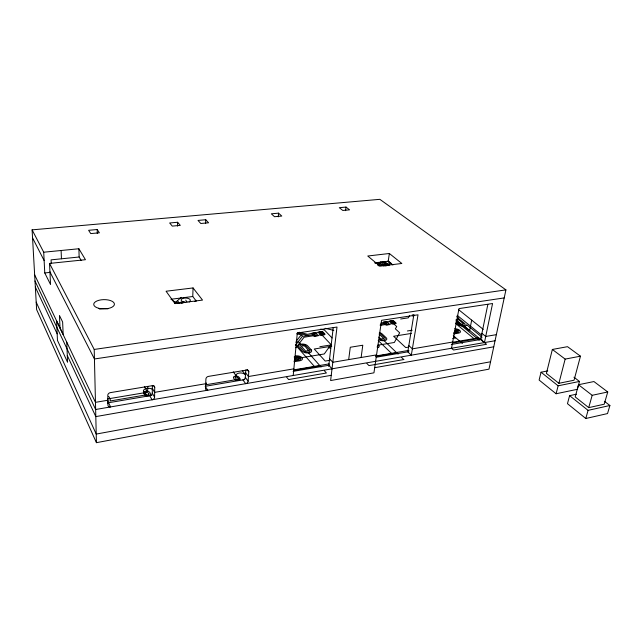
<?xml version="1.0" encoding="UTF-8"?>
<svg xmlns="http://www.w3.org/2000/svg" width="642" height="642" viewBox="0 0 642 642"><rect width="100%" height="100%" fill="white"/><g stroke="black" fill="none" stroke-linecap="round" stroke-linejoin="round"><path stroke-width="0.96" d="M147.74 386.388L147.708 390.103A2.52 1.998 -28.9 0 1 145.285 392.599L107.639 398.931M152.266 393.137A2.632 2.078 -29.2 0 1 149.738 395.737L152.058 399.789A2.648 2.078 -29.4 0 0 154.602 397.173L152.266 393.137L152.355 385.401M154.602 397.173L154.722 387.447L153.783 385.85M177.529 226.104L177.617 222.268L169.665 222.983L172.289 226.112L180.29 225.374L177.617 222.268M196.291 301.114L192.769 296.508L193.057 287.937L166.077 291.235L174.993 303.618L202.511 300.087L193.057 287.937M205.6 223.52L205.745 219.733L198.009 220.431L200.794 223.496L208.578 222.782L205.745 219.733M189.101 302.133L189.88 301.154A4.606 2.078 1.9 0 0 187.745 298.313A4.606 2.078 1.9 0 0 181.606 299.1A4.606 2.078 1.9 0 0 183.676 301.933L185.048 302.318A5.048 2.295 1.8 0 0 179.046 302.791L177.529 300.705M247.066 369.551L248.775 371.782L248.125 381.171A2.496 1.926 -36.8 0 1 245.677 383.683L242.877 379.903A2.48 1.926 -36.7 0 0 245.308 377.416L245.806 369.944M278.259 216.835L278.548 213.16L271.341 213.81L274.527 216.723L281.774 216.057L278.548 213.16M293.209 375.498L297.302 333.046L337.002 327.043L330.622 380.546L373.949 372.833L381.565 320.31L418.014 314.797L411.321 355.17L407.79 351.864L413.881 314.556M345.605 210.64L346.014 207.077L339.281 207.687L342.804 210.456L349.569 209.838L346.014 207.077M328.688 366.438L333.238 327.58M348.686 359.592L350.275 347.258L362.786 345.227L361.125 357.49M392.896 265.01L388.233 261.23L389.349 253.494L367.754 256.014L379.936 266.165L401.844 263.477L389.349 253.494M451.503 348.253L458.99 308.601L492.574 303.522L484.453 342.587L480.657 339.474L487.848 304.42M471.693 320.125L469.559 330.943L455.964 319.82M505.928 289.879L488.979 369.15L96.428 442.667L36.618 309.572L32.1 229.852L379.847 199.333L505.928 289.879L94.214 349.441L49.53 263.421L85.442 259.705L78.886 248.751L43.712 252.21L32.1 229.852M547.754 370.916L541.046 372.216L539.119 380.048L556.084 393.755L577.351 389.317L579.477 381.444L573.956 377.207M552.353 349.457L546.39 373.411L558.901 383.306L574.044 380.233L580.464 356.19L567.52 346.68L552.353 349.457L565.153 359.095L580.464 356.19M556.084 393.755L558.139 385.81L579.477 381.444M558.901 383.306L565.153 359.095M576.46 394.204L569.606 395.649L567.464 403.674L585.793 418.504L607.533 413.568L609.9 405.503L604.435 401.306M578.498 384.727L575.2 396.917L588.722 407.63L604.21 404.211L607.749 391.973L593.922 381.549L578.498 384.727L592.181 395.303L607.749 391.973M588.722 407.63L592.181 395.303M585.793 418.504L588.08 410.358L609.9 405.503M409.692 315.447L408.312 317.838L400.656 319.002M295.866 347.787L304.099 337.186L313.192 335.79L315.19 336.191L318.304 335.71L319.114 334.931L321 335.293L324.098 334.819A1.541 0.738 6.4 0 0 324.78 333.888L323.135 332.155A1.533 0.73 6.3 0 0 321.088 331.649L318.007 332.123L317.196 332.893L315.326 332.532L307.815 334.281A3.539 1.693 5.8 0 1 307.213 334.225L299.22 332.267M295.673 344.947L302.414 336.32L315.254 334.354M296.163 341.263L300.44 335.83L302.398 335.196L296.7 333.776M186.958 302.069L185.739 300.119M174.536 303.249L181.221 297.366M490.56 361.775L96.22 434.072L36.193 302.141M331.248 375.313L95.81 416.602L67.29 355.524M374.695 367.697L493.754 346.816M403.81 359.552L368.965 365.603L366.887 363.5M495.046 340.758L95.642 409.5L34.997 280.995M293.707 369.888L329.169 363.886M375.466 356.045L408.962 350.372M452.305 343.037L480.874 338.198M293.41 370.394L320.021 365.876M376.035 356.382L396.772 352.867M107.455 402.927L151.921 395.368M244.803 379.574L205.191 386.307L207.807 390.2A2.552 1.99 -33.9 0 1 205.504 388.466L205.922 378.965A2.568 2.014 -34.2 0 1 208.425 376.397L247.082 369.993A2.512 1.95 -37.2 0 1 248.775 371.782M293.081 371.365L329.771 365.129M376.18 357.241L408.818 351.688M451.302 344.465L481.933 339.257M107.872 400.247L95.465 402.341L34.652 274.84M205.713 383.731L154.658 392.35L152.323 388.33M293.851 368.853L248.446 376.517L245.613 372.777M376.549 354.89L332.805 362.273L329.579 358.774M452.674 342.034L412.373 348.839L408.818 345.557M496.354 334.659L485.729 336.456L481.909 333.367M452.618 342.242L478.627 337.844M452.674 338.462L455.611 337.973L453.838 336.464M329.956 360.274L325.213 361.069L314.251 349.007L331.794 346.19M408.609 347.105L405.752 347.579L393.626 336.272L411.329 333.431M294.526 359.985L298.145 359.392L299.3 358.413L297.671 357.409L294.622 357.698M453.717 333.936L458.332 333.182A4.847 2.175 10.4 0 0 460.081 330.758A4.847 2.175 10.4 0 0 454.737 328.656M294.197 360.804L298.931 360.018A3.395 1.709 5.6 0 0 300.552 357.859A3.395 1.709 5.6 0 0 296.058 356.703L294.172 357.016M293.932 361.759L299.613 360.82A5.016 2.528 5.6 0 0 302.021 357.626A5.016 2.528 5.6 0 0 295.384 355.917M454.44 331.152L459.279 330.357M453.926 332.315L457.313 331.553L457.361 331.007L455.563 330.092M294.742 358.806L324.274 353.967L330.975 344.521L320.815 333.776L323.576 333.078M377.809 345.195L394.34 342.483L399.661 332.773L395.36 328.824L396.716 326.537L390.777 321.128M453.782 333.062L457.473 332.46A3.282 1.477 10.4 0 0 458.693 330.863A3.282 1.477 10.4 0 0 455.218 329.41M319.844 346.72L331.449 344.866M407.405 330.975L412.172 330.221M295.834 342.234L298.554 341.817L300.857 344.401M317.766 335.493L314.058 336.063L311.579 333.399L315.27 332.837M321.048 334.988L324.724 334.418L322.212 331.778L318.544 332.331M386.644 321.827L383.21 322.348L385.93 324.868L389.373 324.338M389.678 321.361L393.081 320.848L395.833 323.343L392.423 323.865M381.147 323.054L383.113 322.741L383.764 321.979L388.474 321.883L389.14 321.161L392.005 320.727A1.485 0.674 8.5 0 1 394.019 321.209L395.817 322.838A1.493 0.682 8.5 0 1 395.295 323.712L390.577 323.809L389.919 324.539L387.022 324.988L385.128 324.603L380.16 325.366M380.257 324.266L386.837 323.255M392.214 322.436L394.565 322.075M504.211 297.912L94.438 358.974L49.94 271.919M181.076 303.289L183.066 303.032M170.884 299.268L192.769 296.508M377.44 264.865L380.072 263.998L378.603 263.284L375.771 263.477M382.48 264.697L390.657 263.693L387.632 261.246M378.074 265.323L379.976 265.09A2.849 1.148 7.5 0 0 381.035 263.637A2.849 1.148 7.5 0 0 377.191 262.779M378.748 265.876L382.568 264.881L384.101 266.149M374.551 262.875L388.233 261.23M43.712 252.21L44.763 272.954L50.678 272.32M81.149 260.411L79.143 257.001L51.079 259.858L51.256 263.661M97.191 229.523L88.62 230.301L90.747 233.592L99.374 232.805L97.191 229.523L97.271 233.495M457.216 319.523L459.311 320.173L463.668 324.017L461.108 324.427L456.157 320.671M412.196 314.861L414.082 315.302M325.061 328.279L333.808 330.421M320.647 329.105L324.483 330.044L332.058 337.949M297.423 332.885L307.855 335.485M330.702 348.116L328.953 347.828M379.077 334.057L383.772 338.527L381.067 338.96L378.764 337.106M541.046 372.216L558.139 385.81M569.606 395.649L588.08 410.358M458.733 309.765L483.29 329.402M457.176 315.326L482.006 335.445M389.301 261.84L391.628 263.734M456.639 316.562L458.95 318.44A4.735 2.078 10.3 0 0 457.561 318.135M482.07 337.235L466.702 324.74A4.775 2.111 10.5 0 1 463.227 326.16A4.775 2.111 10.5 0 1 458.091 324.531L455.852 322.685M464.174 325.959L486.54 344.289L453.549 350.01L451.294 348.076M384.727 261.511L389.285 265.242M383.475 261.647L388.113 265.443M456.061 321.193L479.221 340.196M383.346 261.695L386.42 264.215M456.366 321.867L459.359 324.322A3.226 1.428 10.5 0 0 463.789 325.366A3.226 1.428 10.5 0 0 464.631 323.48L460.121 319.812A3.202 1.404 10.3 0 0 457.762 318.849M382.102 261.503L386.644 265.242M455.668 323.544L473.764 338.47M380.594 261.751L385.97 266.181M453.292 335.686L462.441 343.43M383.956 340.541L398.128 354.119M401.675 357.506L403.802 359.544M378.21 340.541L391.676 353.525M319.74 332.083L322.364 334.851M328.816 365.29L332.026 368.821M308.425 352.779L321.072 366.999M324.403 370.747L326.401 372.994L288.619 379.558L286.717 377.271M295.384 344.874L314.54 366.598M242.339 370.659L244.746 373.861M245.308 377.416L248.125 381.171M233.263 371.846L236.144 375.771M144.458 386.532L146.849 390.721M32.557 237.917L44.138 260.564M44.763 272.954L50.541 284.526L49.53 263.421M35.342 287.094L57.17 333.848M206.251 382.921L206.234 384.702L239.779 379.021L238.455 378.427L236.473 376.164A4.711 2.464 3.4 0 1 239.089 373.074A4.711 2.464 3.4 0 1 245.204 374.695M60.003 327.982L59.457 315.495L62.635 322.011L63.165 334.618L56.584 320.831L57.467 340.396L67.562 362.24L66.76 342.162M61.11 250.5L61.447 258.798M78.886 248.751L79.143 257.001M94.214 349.441L96.428 442.667M154.722 387.447A2.656 2.111 -29.5 0 0 152.74 385.609L110.4 392.623A2.737 2.175 -25.9 0 0 107.792 395.312L107.952 405.158A2.72 2.143 -25.9 0 0 110.609 406.924L108.522 402.751A2.704 2.135 -25.8 0 1 107.567 402.759M99.518 309.083A10.304 4.703 -0.7 0 1 107.992 308.802M152.21 389.229A4.984 2.656 -0.4 0 0 146.023 388.619A4.984 2.656 -0.4 0 0 143.599 391.732L145.301 394.164L146.609 394.798L109.918 401.017L110.408 400.062L109.437 397.462A5.128 2.737 -2.3 0 0 108.554 396.531M413.633 316.442A2.817 1.252 9 0 1 412.646 315.88M196.275 300.287A13.049 5.85 1.9 0 1 194.727 301.579M179.8 303.361A13.049 5.85 1.9 0 1 171.647 299.437M195.666 300.905A13.049 5.85 1.9 0 1 195.184 301.299M179.038 303.377A13.049 5.85 1.9 0 1 178.091 303.168M379.294 338.856A3.226 1.525 8.3 0 0 383.659 339.931A3.226 1.525 8.3 0 0 384.847 337.965L380.842 334.161A3.202 1.501 8.2 0 0 379.887 333.559M377.496 345.653A3.274 1.573 8.2 0 1 377.047 346.961M108 400.881A3.114 1.669 -2.3 0 1 107.992 401.74M379.334 332.596A4.735 2.223 8.2 0 1 382.159 333.952L386.171 337.748A4.767 2.247 8.3 0 1 385.176 340.485A4.767 2.247 8.3 0 1 379.165 339.883M378.555 345.075A4.839 2.327 8.2 0 1 378.162 347.627M238.631 378.788L237.837 379.735L236.738 379.679L234.94 377.223L236.81 376.902L238.631 378.788M148.968 393.947L147.965 394.966L146.809 394.91L146.079 394.437L145.317 392.278L147.363 391.941L148.968 393.947M308.545 350.628L305.624 351.094L301.403 346.343L303.096 345.685L305.143 346.391L308.545 350.628M387.383 322.22L384.502 322.661L386.283 324.306L389.172 323.857L387.383 322.22M392.743 321.401L389.879 321.835L391.676 323.472L394.549 323.03L392.743 321.401M315.992 333.246L312.895 333.72L314.516 335.461L317.621 334.988L315.992 333.246M321.77 332.363L318.681 332.837L320.318 334.57L323.416 334.097L321.77 332.363M311.193 349.802L307.566 345.773A4.903 2.407 5.7 0 0 301.066 344.136A4.903 2.407 5.7 0 0 298.739 347.17L302.326 351.222A4.935 2.44 5.9 0 0 308.89 352.899A4.935 2.44 5.9 0 0 311.193 349.802M309.765 350.026L306.146 345.998A3.314 1.629 5.7 0 0 301.748 344.89A3.314 1.629 5.7 0 0 300.167 346.937L303.762 350.989A3.338 1.653 5.9 0 0 308.208 352.121A3.338 1.653 5.9 0 0 309.765 350.026M98.82 308.312A10.36 4.646 -0.6 0 0 114.428 304.228A10.36 4.646 -0.6 0 0 98.972 300.271A10.36 4.646 -0.6 0 0 98.82 308.312M148.398 395.745A3.025 1.621 -0.5 0 0 150.413 393.707A8.819 4.719 -0.8 0 0 148.711 391.468A3.017 1.613 -0.5 0 0 143.712 392.302A8.755 4.687 -0.3 0 0 144.627 394.686A3.025 1.621 -0.5 0 0 148.398 395.745M238.359 380.457A2.865 1.509 3.3 0 0 239.956 378.563A8.338 4.39 3 0 0 238.013 376.469A2.857 1.501 3.2 0 0 233.423 377.239A8.298 4.35 3.4 0 0 234.643 379.462A2.865 1.509 3.3 0 0 238.359 380.457"/></g></svg>
